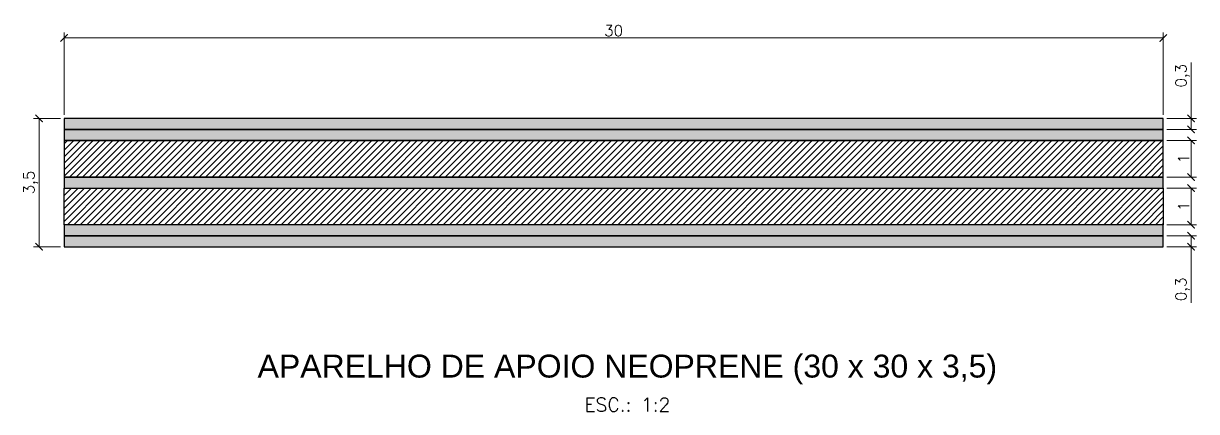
# Model space of a CAD drawing. Header units: metres. Extents: x 21 to 816, y 7 to 635.
# Drawn here: x 403.4202 to 403.7404, y 505.7645 to 505.8704 of the extents above; entities that cross this region are included whole.
import ezdxf
from ezdxf.enums import TextEntityAlignment as Align

# ---------------------------------------------------------------- set-up
doc = ezdxf.new("R2010")
doc.units = ezdxf.units.M
doc.header["$MEASUREMENT"] = 0
doc.layers.add('Projeto_aparelhos-aopio-det', color=2, linetype='Continuous')
for name, color, linetype, lineweight in [('Projeto_texto-explicativo', 2, 'Continuous', 20), ('Projeto_texto-título', 3, 'Continuous', 35), ('SIN_PLACA-DIMENSÃO', 2, 'Continuous', 5)]:
    doc.layers.add(name, color=color, linetype=linetype, lineweight=lineweight)
doc.styles.add('DIMENSÃO-TEXTO', font='romans.shx')
doc.styles.add('TEXTO-EXPLICATIVO', font='romans.shx')
doc.styles.add('TEXTO-TÍTULO', font='ARIAL.TTF')
doc.dimstyles.new('DIMENSÕES_1-2C', dxfattribs={"dimtxt": 0.003, "dimasz": 0.002, "dimexe": 0.0015, "dimexo": 0.001, "dimgap": 0.0005, "dimtad": 1, "dimdec": 0, "dimlfac": 100, "dimzin": 1, "dimtxsty": 'DIMENSÃO-TEXTO', "dimblk": 'ARCHTICK', "dimcen": 2.5e-05, "dimclrd": 8, "dimclre": 8, "dimclrt": 256, "dimadec": 0, "dimazin": 0, "dimtfac": 1, "dimtdec": 0, "dimtmove": 0, "dimatfit": 3, "dimldrblk": 'DOTSMALL', "dimfxl": 0, "dimlwd": 5, "dimlwe": 5, "dimarcsym": 0})
pattern_1 = [(45, (3.6438474, 0), (-0.0008838834765, 0.0008838834765), [])]

# ---------------------------------------------------------------- blocks, each defined once
blk = doc.blocks.new('_ArchTick')
at = {"color": 0, "linetype": 'ByBlock', "const_width": 0.15}
blk.add_lwpolyline([(-0.5, -0.5), (0.5, 0.5)], dxfattribs=at)
blk = doc.blocks.new('*D90')
at = {"layer": 'DEFPOINTS', "color": 0}
for p in [(403.42445, 505.84445), (403.43127, 505.84445), (403.43127, 505.80945)]:
    blk.add_point(p, dxfattribs=at)
at = {"layer": 'SIN_PLACA-DIMENSÃO', "color": 8, "lineweight": 5}
for p, q in [((403.43027, 505.84445), (403.42295, 505.84445)), ((403.42445, 505.80945), (403.42445, 505.84445)), ((403.43027, 505.80945), (403.42295, 505.80945))]:
    blk.add_line(p, q, dxfattribs=at)
at = {"layer": 'SIN_PLACA-DIMENSÃO', "color": 8, "lineweight": 5, "xscale": 0.002, "yscale": 0.002, "zscale": 0.002}
for p, rotation in [((403.42445, 505.84445), 90), ((403.42445, 505.80945), 270)]:
    blk.add_blockref('_ArchTick', p, dxfattribs=dict(at, rotation=rotation))
at = {"layer": 'SIN_PLACA-DIMENSÃO', "insert": (403.42216, 505.82695), "char_height": 0.003, "attachment_point": 5, "rotation": 90, "style": 'DIMENSÃO-TEXTO'}
blk.add_mtext('3,5', dxfattribs=at)
blk = doc.blocks.new('_DOTSMALL')
at = {"color": 0, "linetype": 'ByBlock', "const_width": 0.5}
blk.add_lwpolyline([(-0.0625, 0, 1), (0.0625, 0, 1)], format="xyb", close=True, dxfattribs=at)
blk = doc.blocks.new('*D91')
at = {"layer": 'DEFPOINTS', "color": 0}
for p in [(403.73127, 505.81245), (403.73886, 505.81245), (403.73127, 505.80945)]:
    blk.add_point(p, dxfattribs=at)
at = {"layer": 'SIN_PLACA-DIMENSÃO', "color": 8, "lineweight": 5}
for p, q in [((403.73227, 505.81245), (403.74036, 505.81245)), ((403.73886, 505.81245), (403.73886, 505.80945)), ((403.73227, 505.80945), (403.74036, 505.80945)), ((403.73886, 505.80945), (403.73886, 505.79417))]:
    blk.add_line(p, q, dxfattribs=at)
at = {"layer": 'SIN_PLACA-DIMENSÃO', "color": 8, "lineweight": 5, "xscale": 0.002, "yscale": 0.002, "zscale": 0.002}
for p, rotation in [((403.73886, 505.81245), 90), ((403.73886, 505.80945), 270)]:
    blk.add_blockref('_ArchTick', p, dxfattribs=dict(at, rotation=rotation))
at = {"layer": 'SIN_PLACA-DIMENSÃO', "insert": (403.73657, 505.79781), "char_height": 0.003, "attachment_point": 5, "rotation": 90, "style": 'DIMENSÃO-TEXTO'}
blk.add_mtext('0,3', dxfattribs=at)
blk = doc.blocks.new('*D92')
at = {"layer": 'DEFPOINTS', "color": 0}
for p in [(403.73127, 505.82545), (403.73886, 505.82545), (403.73127, 505.81545)]:
    blk.add_point(p, dxfattribs=at)
at = {"layer": 'SIN_PLACA-DIMENSÃO', "color": 8, "lineweight": 5}
for p, q in [((403.73227, 505.82545), (403.74036, 505.82545)), ((403.73886, 505.81545), (403.73886, 505.82545)), ((403.73227, 505.81545), (403.74036, 505.81545))]:
    blk.add_line(p, q, dxfattribs=at)
at = {"layer": 'SIN_PLACA-DIMENSÃO', "color": 8, "lineweight": 5, "xscale": 0.002, "yscale": 0.002, "zscale": 0.002}
for p, rotation in [((403.73886, 505.82545), 90), ((403.73886, 505.81545), 270)]:
    blk.add_blockref('_ArchTick', p, dxfattribs=dict(at, rotation=rotation))
at = {"layer": 'SIN_PLACA-DIMENSÃO', "insert": (403.73686, 505.82045), "char_height": 0.003, "attachment_point": 5, "rotation": 90, "style": 'DIMENSÃO-TEXTO'}
blk.add_mtext('1', dxfattribs=at)
blk = doc.blocks.new('*D94')
at = {"layer": 'DEFPOINTS', "color": 0}
for p in [(403.73127, 505.84445), (403.73127, 505.84145), (403.73886, 505.84145)]:
    blk.add_point(p, dxfattribs=at)
at = {"layer": 'SIN_PLACA-DIMENSÃO', "color": 8, "lineweight": 5}
for p, q in [((403.73886, 505.84445), (403.73886, 505.85974)), ((403.73227, 505.84445), (403.74036, 505.84445)), ((403.73886, 505.84145), (403.73886, 505.84445)), ((403.73227, 505.84145), (403.74036, 505.84145))]:
    blk.add_line(p, q, dxfattribs=at)
at = {"layer": 'SIN_PLACA-DIMENSÃO', "color": 8, "lineweight": 5, "xscale": 0.002, "yscale": 0.002, "zscale": 0.002}
for p, rotation in [((403.73886, 505.84445), 90), ((403.73886, 505.84145), 270)]:
    blk.add_blockref('_ArchTick', p, dxfattribs=dict(at, rotation=rotation))
at = {"layer": 'SIN_PLACA-DIMENSÃO', "insert": (403.73657, 505.8561), "char_height": 0.003, "attachment_point": 5, "rotation": 90, "style": 'DIMENSÃO-TEXTO'}
blk.add_mtext('0,3', dxfattribs=at)
blk = doc.blocks.new('*D93')
at = {"layer": 'DEFPOINTS', "color": 0}
for p in [(403.73127, 505.83845), (403.73127, 505.82845), (403.73886, 505.82845)]:
    blk.add_point(p, dxfattribs=at)
at = {"layer": 'SIN_PLACA-DIMENSÃO', "color": 8, "lineweight": 5}
for p, q in [((403.73227, 505.83845), (403.74036, 505.83845)), ((403.73886, 505.83845), (403.73886, 505.82845)), ((403.73227, 505.82845), (403.74036, 505.82845))]:
    blk.add_line(p, q, dxfattribs=at)
at = {"layer": 'SIN_PLACA-DIMENSÃO', "color": 8, "lineweight": 5, "xscale": 0.002, "yscale": 0.002, "zscale": 0.002}
for p, rotation in [((403.73886, 505.83845), 90), ((403.73886, 505.82845), 270)]:
    blk.add_blockref('_ArchTick', p, dxfattribs=dict(at, rotation=rotation))
at = {"layer": 'SIN_PLACA-DIMENSÃO', "insert": (403.73686, 505.83345), "char_height": 0.003, "attachment_point": 5, "rotation": 90, "style": 'DIMENSÃO-TEXTO'}
blk.add_mtext('1', dxfattribs=at)
blk = doc.blocks.new('*D95')
at = {"layer": 'DEFPOINTS', "color": 0}
for p in [(403.73127, 505.8664), (403.43127, 505.84445), (403.73127, 505.84445)]:
    blk.add_point(p, dxfattribs=at)
at = {"layer": 'SIN_PLACA-DIMENSÃO', "color": 8, "lineweight": 5}
for p, q in [((403.43127, 505.84545), (403.43127, 505.8679)), ((403.73127, 505.84545), (403.73127, 505.8679)), ((403.43127, 505.8664), (403.73127, 505.8664))]:
    blk.add_line(p, q, dxfattribs=at)
at = {"layer": 'SIN_PLACA-DIMENSÃO', "color": 8, "lineweight": 5, "xscale": 0.002, "yscale": 0.002, "zscale": 0.002, "rotation": 180}
blk.add_blockref('_ArchTick', (403.43127, 505.8664), dxfattribs=at)
at = {"layer": 'SIN_PLACA-DIMENSÃO', "color": 8, "lineweight": 5, "xscale": 0.002, "yscale": 0.002, "zscale": 0.002}
blk.add_blockref('_ArchTick', (403.73127, 505.8664), dxfattribs=at)
at = {"layer": 'SIN_PLACA-DIMENSÃO', "insert": (403.58127, 505.8684), "char_height": 0.003, "attachment_point": 5, "style": 'DIMENSÃO-TEXTO'}
blk.add_mtext('30', dxfattribs=at)

msp = doc.modelspace()

# ---------------------------------------------------------------- hatches: boundary and pattern name
at = {"layer": 'Projeto_aparelhos-aopio-det'}
for points in [[(403.43127, 505.84445), (403.43127, 505.84145), (403.73127, 505.84145), (403.73127, 505.84445)], [(403.43127, 505.84145), (403.73127, 505.84145), (403.73127, 505.84445), (403.43127, 505.84445)], [(403.43127, 505.84145), (403.73127, 505.84145), (403.73127, 505.84445), (403.43127, 505.84445)], [(403.43127, 505.83845), (403.73127, 505.83845), (403.73127, 505.84145), (403.43127, 505.84145)], [(403.43127, 505.82545), (403.73127, 505.82545), (403.73127, 505.82845), (403.43127, 505.82845)], [(403.43127, 505.81245), (403.43127, 505.81545), (403.73127, 505.81545), (403.73127, 505.81245)], [(403.43127, 505.80945), (403.43127, 505.81245), (403.73127, 505.81245), (403.73127, 505.80945)]]:
    msp.add_hatch(color=252, dxfattribs=at).paths.add_polyline_path(points)
h = msp.add_hatch(dxfattribs=at)
h.set_pattern_fill('ANSI31', color=8, scale=0.01, style=0)
h.set_pattern_definition(pattern_1)
h.paths.add_polyline_path([(403.43127, 505.82845), (403.43127, 505.83845), (403.73127, 505.83845), (403.73127, 505.82845)])
h = msp.add_hatch(dxfattribs=at)
h.set_pattern_fill('ANSI31', color=8, scale=0.01, style=0)
h.set_pattern_definition(pattern_1)
h.paths.add_polyline_path([(403.43127, 505.82545), (403.43127, 505.81545), (403.73127, 505.81545), (403.73127, 505.82545)])

# ---------------------------------------------------------------- linework, layer by layer
for p, q in [((403.73127, 505.84445), (403.43127, 505.84445)), ((403.43127, 505.84445), (403.43127, 505.84145)), ((403.73127, 505.84145), (403.73127, 505.84445)), ((403.73127, 505.84145), (403.43127, 505.84145)), ((403.43127, 505.84145), (403.43127, 505.83845)), ((403.43127, 505.84145), (403.73127, 505.84145)), ((403.73127, 505.83845), (403.73127, 505.84145)), ((403.73127, 505.83845), (403.43127, 505.83845)), ((403.43127, 505.83845), (403.73127, 505.83845)), ((403.43127, 505.83845), (403.43127, 505.82845)), ((403.73127, 505.82845), (403.73127, 505.83845)), ((403.73127, 505.82845), (403.43127, 505.82845)), ((403.43127, 505.82845), (403.43127, 505.82545)), ((403.43127, 505.82845), (403.73127, 505.82845)), ((403.73127, 505.82545), (403.73127, 505.82845)), ((403.43127, 505.82545), (403.73127, 505.82545)), ((403.43127, 505.82545), (403.73127, 505.82545)), ((403.43127, 505.81545), (403.43127, 505.82545)), ((403.73127, 505.82545), (403.73127, 505.81545)), ((403.73127, 505.81545), (403.43127, 505.81545)), ((403.73127, 505.81545), (403.43127, 505.81545)), ((403.43127, 505.81545), (403.43127, 505.81245)), ((403.73127, 505.81245), (403.73127, 505.81545)), ((403.73127, 505.81245), (403.43127, 505.81245)), ((403.43127, 505.81245), (403.43127, 505.80945)), ((403.43127, 505.81245), (403.73127, 505.81245)), ((403.73127, 505.80945), (403.73127, 505.81245)), ((403.43127, 505.80945), (403.73127, 505.80945))]:
    msp.add_line(p, q, dxfattribs=at)

# ---------------------------------------------------------------- texts
at = {"layer": 'Projeto_texto-explicativo', "style": 'TEXTO-EXPLICATIVO'}
msp.add_text('ESC.: 1:2', height=0.00375, dxfattribs=at).set_placement((403.58501, 505.76634), align=Align.MIDDLE_CENTER)
at = {"layer": 'Projeto_texto-título', "style": 'TEXTO-TÍTULO'}
msp.add_text('APARELHO DE APOIO NEOPRENE (30 x 30 x 3,5)', height=0.00625, dxfattribs=at).set_placement((403.58501, 505.77686), align=Align.MIDDLE_CENTER)

# ---------------------------------------------------------------- dimensions: what is measured, and where the dimension line sits
at = {"layer": 'SIN_PLACA-DIMENSÃO'}
dim = msp.add_linear_dim(base=(403.73127, 505.8664), p1=(403.43127, 505.84445), p2=(403.73127, 505.84445), dimstyle='DIMENSÕES_1-2C', dxfattribs=at)
dim.commit()
dim.dimension.update_dxf_attribs({"geometry": '*D95', "text_midpoint": (403.58127, 505.8684)})
for base, p1, p2, angle, picture, middle in [((403.73886, 505.84145), (403.73127, 505.84445), (403.73127, 505.84145), 270, '*D94', (403.73886, 505.8561)), ((403.73886, 505.81245), (403.73127, 505.80945), (403.73127, 505.81245), 90, '*D91', (403.73886, 505.79781))]:
    dim = msp.add_linear_dim(base=base, p1=p1, p2=p2, angle=angle, dimstyle='DIMENSÕES_1-2C', override={"dimdec": 1}, dxfattribs=at)
    dim.commit()
    dim.dimension.update_dxf_attribs({"geometry": picture, "text_midpoint": middle, "dimtype": 160})
dim = msp.add_linear_dim(base=(403.42445, 505.84445), p1=(403.43127, 505.80945), p2=(403.43127, 505.84445), angle=90, dimstyle='DIMENSÕES_1-2C', override={"dimdec": 1}, dxfattribs=at)
dim.commit()
dim.dimension.update_dxf_attribs({"geometry": '*D90', "text_midpoint": (403.42216, 505.82695)})
for base, p1, p2, angle, picture, middle in [((403.73886, 505.82845), (403.73127, 505.83845), (403.73127, 505.82845), 270, '*D93', (403.73686, 505.83345)), ((403.73886, 505.82545), (403.73127, 505.81545), (403.73127, 505.82545), 90, '*D92', (403.73686, 505.82045))]:
    dim = msp.add_linear_dim(base=base, p1=p1, p2=p2, angle=angle, dimstyle='DIMENSÕES_1-2C', dxfattribs=at)
    dim.commit()
    dim.dimension.update_dxf_attribs({"geometry": picture, "text_midpoint": middle})

doc.saveas('drawing.dxf')
